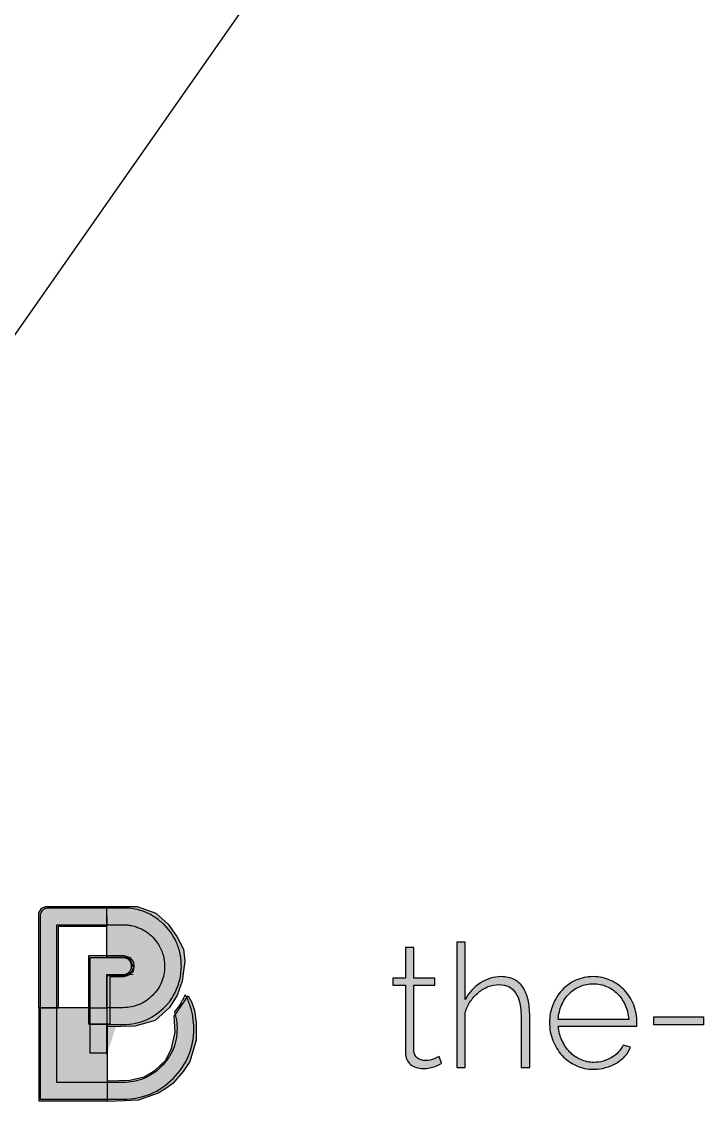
# Model space of a CAD drawing. Extents: x 65 to 351, y 40 to 244.
# Drawn here: x 252.4 to 288.8, y 41.8 to 99.4 of the extents above; entities that cross this region are included whole.
import ezdxf

# ---------------------------------------------------------------- set-up
doc = ezdxf.new("R2010")
doc.units = 0
doc.header["$MEASUREMENT"] = 0
for name, color, linetype in [('4-VIEW', 7, 'CONTINUOUS'), ('COPYRIGHT_NOTICE', 7, 'CONTINUOUS'), ('SOLIDS', 7, 'CONTINUOUS')]:
    doc.layers.add(name, color=color, linetype=linetype)

# ---------------------------------------------------------------- blocks, each defined once
blk = doc.blocks.new('BLOCK_4')
at = {"layer": 'COPYRIGHT_NOTICE'}
h = blk.add_hatch(color=7, dxfattribs=at)
h.dxf.hatch_style = 2
edge = h.paths.add_edge_path()
edge.add_spline(control_points=[(279.521, 43.583), (279.521, 43.583), (279.062, 43.583), (279.062, 43.583), (279.062, 43.583), (279.062, 46.242), (279.062, 46.242), (279.062, 47.422), (278.668, 48.013), (277.879, 48.013), (277.683, 48.013), (277.492, 47.976), (277.305, 47.903), (277.119, 47.829), (276.945, 47.725), (276.783, 47.591), (276.62, 47.456), (276.478, 47.299), (276.356, 47.119), (276.234, 46.938), (276.142, 46.744), (276.081, 46.536), (276.081, 46.536), (276.081, 43.583), (276.081, 43.583), (276.081, 43.583), (275.622, 43.583), (275.622, 43.583), (275.622, 43.583), (275.622, 50.278), (275.622, 50.278), (275.622, 50.278), (276.081, 50.278), (276.081, 50.278), (276.081, 50.278), (276.081, 47.215), (276.081, 47.215), (276.277, 47.588), (276.547, 47.884), (276.893, 48.105), (277.238, 48.325), (277.61, 48.435), (278.007, 48.435), (278.27, 48.435), (278.496, 48.386), (278.686, 48.288), (278.875, 48.19), (279.033, 48.049), (279.158, 47.866), (279.284, 47.683), (279.375, 47.461), (279.433, 47.201), (279.491, 46.941), (279.521, 46.649), (279.521, 46.325), (279.521, 46.325), (279.521, 43.583), (279.521, 43.583)], knot_values=[0, 0, 0, 0, 1, 1, 1, 2, 2, 2, 3, 3, 3, 4, 4, 4, 5, 5, 5, 6, 6, 6, 7, 7, 7, 8, 8, 8, 9, 9, 9, 10, 10, 10, 11, 11, 11, 12, 12, 12, 13, 13, 13, 14, 14, 14, 15, 15, 15, 16, 16, 16, 17, 17, 17, 18, 18, 18, 19, 19, 19, 19], degree=3, periodic=1)
h = blk.add_hatch(color=7, dxfattribs=at)
h.dxf.hatch_style = 2
edge = h.paths.add_edge_path()
edge.add_spline(control_points=[(274.815, 43.812), (274.791, 43.8), (274.749, 43.776), (274.692, 43.743), (274.633, 43.709), (274.56, 43.677), (274.471, 43.647), (274.383, 43.616), (274.283, 43.588), (274.173, 43.564), (274.063, 43.54), (273.944, 43.527), (273.815, 43.527), (273.687, 43.527), (273.566, 43.546), (273.453, 43.583), (273.34, 43.619), (273.241, 43.674), (273.155, 43.748), (273.07, 43.821), (273.002, 43.909), (272.954, 44.014), (272.904, 44.118), (272.88, 44.24), (272.88, 44.38), (272.88, 44.38), (272.88, 47.976), (272.88, 47.976), (272.88, 47.976), (272.21, 47.976), (272.21, 47.976), (272.21, 47.976), (272.21, 48.352), (272.21, 48.352), (272.21, 48.352), (272.88, 48.352), (272.88, 48.352), (272.88, 48.352), (272.88, 49.985), (272.88, 49.985), (272.88, 49.985), (273.339, 49.985), (273.339, 49.985), (273.339, 49.985), (273.339, 48.352), (273.339, 48.352), (273.339, 48.352), (274.448, 48.352), (274.448, 48.352), (274.448, 48.352), (274.448, 47.976), (274.448, 47.976), (274.448, 47.976), (273.339, 47.976), (273.339, 47.976), (273.339, 47.976), (273.339, 44.491), (273.339, 44.491), (273.339, 44.313), (273.4, 44.18), (273.522, 44.092), (273.644, 44.003), (273.782, 43.959), (273.935, 43.959), (274.124, 43.959), (274.288, 43.991), (274.426, 44.055), (274.563, 44.119), (274.647, 44.16), (274.678, 44.179), (274.678, 44.179), (274.815, 43.812), (274.815, 43.812)], knot_values=[0, 0, 0, 0, 1, 1, 1, 2, 2, 2, 3, 3, 3, 4, 4, 4, 5, 5, 5, 6, 6, 6, 7, 7, 7, 8, 8, 8, 9, 9, 9, 10, 10, 10, 11, 11, 11, 12, 12, 12, 13, 13, 13, 14, 14, 14, 15, 15, 15, 16, 16, 16, 17, 17, 17, 18, 18, 18, 19, 19, 19, 20, 20, 20, 21, 21, 21, 22, 22, 22, 23, 23, 23, 24, 24, 24, 24], degree=3, periodic=1)
h = blk.add_hatch(color=7, dxfattribs=at)
h.dxf.hatch_style = 2
edge = h.paths.add_edge_path()
edge.add_spline(control_points=[(282.933, 43.491), (282.596, 43.491), (282.284, 43.557), (281.997, 43.688), (281.709, 43.82), (281.46, 44), (281.249, 44.229), (281.038, 44.459), (280.873, 44.723), (280.754, 45.023), (280.635, 45.322), (280.575, 45.643), (280.575, 45.985), (280.575, 46.322), (280.635, 46.638), (280.754, 46.935), (280.873, 47.232), (281.037, 47.491), (281.245, 47.715), (281.453, 47.938), (281.699, 48.114), (281.983, 48.242), (282.267, 48.371), (282.575, 48.435), (282.905, 48.435), (283.241, 48.435), (283.553, 48.369), (283.84, 48.238), (284.128, 48.106), (284.375, 47.929), (284.583, 47.705), (284.791, 47.482), (284.953, 47.222), (285.07, 46.926), (285.186, 46.629), (285.244, 46.316), (285.244, 45.985), (285.244, 45.955), (285.244, 45.917), (285.244, 45.871), (285.244, 45.825), (285.241, 45.796), (285.235, 45.784), (285.235, 45.784), (281.052, 45.784), (281.052, 45.784), (281.071, 45.509), (281.135, 45.253), (281.245, 45.018), (281.355, 44.782), (281.494, 44.579), (281.662, 44.408), (281.83, 44.237), (282.024, 44.102), (282.245, 44.005), (282.465, 43.907), (282.7, 43.858), (282.951, 43.858), (283.116, 43.858), (283.278, 43.881), (283.437, 43.926), (283.596, 43.973), (283.744, 44.035), (283.882, 44.114), (284.02, 44.194), (284.141, 44.29), (284.249, 44.404), (284.355, 44.516), (284.44, 44.64), (284.501, 44.775), (284.501, 44.775), (284.905, 44.665), (284.905, 44.665), (284.837, 44.494), (284.738, 44.336), (284.606, 44.192), (284.475, 44.049), (284.322, 43.925), (284.148, 43.821), (283.973, 43.717), (283.782, 43.636), (283.574, 43.578), (283.367, 43.52), (283.153, 43.491), (282.933, 43.491)], knot_values=[0, 0, 0, 0, 1, 1, 1, 2, 2, 2, 3, 3, 3, 4, 4, 4, 5, 5, 5, 6, 6, 6, 7, 7, 7, 8, 8, 8, 9, 9, 9, 10, 10, 10, 11, 11, 11, 12, 12, 12, 13, 13, 13, 14, 14, 14, 15, 15, 15, 16, 16, 16, 17, 17, 17, 18, 18, 18, 19, 19, 19, 20, 20, 20, 21, 21, 21, 22, 22, 22, 23, 23, 23, 24, 24, 24, 25, 25, 25, 26, 26, 26, 27, 27, 27, 28, 28, 28, 28], degree=3, periodic=1)
edge = h.paths.add_edge_path()
edge.add_spline(control_points=[(284.804, 46.151), (284.785, 46.432), (284.722, 46.689), (284.616, 46.921), (284.508, 47.153), (284.371, 47.354), (284.203, 47.522), (284.035, 47.69), (283.84, 47.821), (283.62, 47.916), (283.4, 48.011), (283.165, 48.059), (282.914, 48.059), (282.663, 48.059), (282.428, 48.011), (282.208, 47.916), (281.988, 47.821), (281.794, 47.69), (281.626, 47.522), (281.457, 47.354), (281.323, 47.152), (281.222, 46.917), (281.121, 46.681), (281.061, 46.426), (281.043, 46.151), (281.043, 46.151), (284.804, 46.151), (284.804, 46.151)], knot_values=[0, 0, 0, 0, 1, 1, 1, 2, 2, 2, 3, 3, 3, 4, 4, 4, 5, 5, 5, 6, 6, 6, 7, 7, 7, 8, 8, 8, 9, 9, 9, 9], degree=3, periodic=1)
h = blk.add_hatch(color=7, dxfattribs=at)
h.dxf.hatch_style = 2
h.paths.add_polyline_path([(286.152, 45.866), (286.152, 46.288), (288.794, 46.288), (288.794, 45.866)])
blk.add_lwpolyline([(286.152, 45.866), (286.152, 46.288), (288.794, 46.288), (288.794, 45.866), (286.152, 45.866)], dxfattribs=at)
for points, knots in [([(279.521, 43.583), (279.521, 43.583), (279.062, 43.583), (279.062, 43.583), (279.062, 43.583), (279.062, 46.242), (279.062, 46.242), (279.062, 47.422), (278.668, 48.013), (277.879, 48.013), (277.683, 48.013), (277.492, 47.976), (277.305, 47.903), (277.119, 47.829), (276.945, 47.725), (276.783, 47.591), (276.62, 47.456), (276.478, 47.299), (276.356, 47.119), (276.234, 46.938), (276.142, 46.744), (276.081, 46.536), (276.081, 46.536), (276.081, 43.583), (276.081, 43.583), (276.081, 43.583), (275.622, 43.583), (275.622, 43.583), (275.622, 43.583), (275.622, 50.278), (275.622, 50.278), (275.622, 50.278), (276.081, 50.278), (276.081, 50.278), (276.081, 50.278), (276.081, 47.215), (276.081, 47.215), (276.277, 47.588), (276.547, 47.884), (276.893, 48.105), (277.238, 48.325), (277.61, 48.435), (278.007, 48.435), (278.27, 48.435), (278.496, 48.386), (278.686, 48.288), (278.875, 48.19), (279.033, 48.049), (279.158, 47.866), (279.284, 47.683), (279.375, 47.461), (279.433, 47.201), (279.491, 46.941), (279.521, 46.649), (279.521, 46.325), (279.521, 46.325), (279.521, 43.583), (279.521, 43.583)], [0, 0, 0, 0, 1, 1, 1, 2, 2, 2, 3, 3, 3, 4, 4, 4, 5, 5, 5, 6, 6, 6, 7, 7, 7, 8, 8, 8, 9, 9, 9, 10, 10, 10, 11, 11, 11, 12, 12, 12, 13, 13, 13, 14, 14, 14, 15, 15, 15, 16, 16, 16, 17, 17, 17, 18, 18, 18, 19, 19, 19, 19]), ([(274.815, 43.812), (274.791, 43.8), (274.749, 43.776), (274.692, 43.743), (274.633, 43.709), (274.56, 43.677), (274.471, 43.647), (274.383, 43.616), (274.283, 43.588), (274.173, 43.564), (274.063, 43.54), (273.944, 43.527), (273.815, 43.527), (273.687, 43.527), (273.566, 43.546), (273.453, 43.583), (273.34, 43.619), (273.241, 43.674), (273.155, 43.748), (273.07, 43.821), (273.002, 43.909), (272.954, 44.014), (272.904, 44.118), (272.88, 44.24), (272.88, 44.38), (272.88, 44.38), (272.88, 47.976), (272.88, 47.976), (272.88, 47.976), (272.21, 47.976), (272.21, 47.976), (272.21, 47.976), (272.21, 48.352), (272.21, 48.352), (272.21, 48.352), (272.88, 48.352), (272.88, 48.352), (272.88, 48.352), (272.88, 49.985), (272.88, 49.985), (272.88, 49.985), (273.339, 49.985), (273.339, 49.985), (273.339, 49.985), (273.339, 48.352), (273.339, 48.352), (273.339, 48.352), (274.448, 48.352), (274.448, 48.352), (274.448, 48.352), (274.448, 47.976), (274.448, 47.976), (274.448, 47.976), (273.339, 47.976), (273.339, 47.976), (273.339, 47.976), (273.339, 44.491), (273.339, 44.491), (273.339, 44.313), (273.4, 44.18), (273.522, 44.092), (273.644, 44.003), (273.782, 43.959), (273.935, 43.959), (274.124, 43.959), (274.288, 43.991), (274.426, 44.055), (274.563, 44.119), (274.647, 44.16), (274.678, 44.179), (274.678, 44.179), (274.815, 43.812), (274.815, 43.812)], [0, 0, 0, 0, 1, 1, 1, 2, 2, 2, 3, 3, 3, 4, 4, 4, 5, 5, 5, 6, 6, 6, 7, 7, 7, 8, 8, 8, 9, 9, 9, 10, 10, 10, 11, 11, 11, 12, 12, 12, 13, 13, 13, 14, 14, 14, 15, 15, 15, 16, 16, 16, 17, 17, 17, 18, 18, 18, 19, 19, 19, 20, 20, 20, 21, 21, 21, 22, 22, 22, 23, 23, 23, 24, 24, 24, 24]), ([(282.933, 43.491), (282.596, 43.491), (282.284, 43.557), (281.997, 43.688), (281.709, 43.82), (281.46, 44), (281.249, 44.229), (281.038, 44.459), (280.873, 44.723), (280.754, 45.023), (280.635, 45.322), (280.575, 45.643), (280.575, 45.985), (280.575, 46.322), (280.635, 46.638), (280.754, 46.935), (280.873, 47.232), (281.037, 47.491), (281.245, 47.715), (281.453, 47.938), (281.699, 48.114), (281.983, 48.242), (282.267, 48.371), (282.575, 48.435), (282.905, 48.435), (283.241, 48.435), (283.553, 48.369), (283.84, 48.238), (284.128, 48.106), (284.375, 47.929), (284.583, 47.705), (284.791, 47.482), (284.953, 47.222), (285.07, 46.926), (285.186, 46.629), (285.244, 46.316), (285.244, 45.985), (285.244, 45.955), (285.244, 45.917), (285.244, 45.871), (285.244, 45.825), (285.241, 45.796), (285.235, 45.784), (285.235, 45.784), (281.052, 45.784), (281.052, 45.784), (281.071, 45.509), (281.135, 45.253), (281.245, 45.018), (281.355, 44.782), (281.494, 44.579), (281.662, 44.408), (281.83, 44.237), (282.024, 44.102), (282.245, 44.005), (282.465, 43.907), (282.7, 43.858), (282.951, 43.858), (283.116, 43.858), (283.278, 43.881), (283.437, 43.926), (283.596, 43.973), (283.744, 44.035), (283.882, 44.114), (284.02, 44.194), (284.141, 44.29), (284.249, 44.404), (284.355, 44.516), (284.44, 44.64), (284.501, 44.775), (284.501, 44.775), (284.905, 44.665), (284.905, 44.665), (284.837, 44.494), (284.738, 44.336), (284.606, 44.192), (284.475, 44.049), (284.322, 43.925), (284.148, 43.821), (283.973, 43.717), (283.782, 43.636), (283.574, 43.578), (283.367, 43.52), (283.153, 43.491), (282.933, 43.491)], [0, 0, 0, 0, 1, 1, 1, 2, 2, 2, 3, 3, 3, 4, 4, 4, 5, 5, 5, 6, 6, 6, 7, 7, 7, 8, 8, 8, 9, 9, 9, 10, 10, 10, 11, 11, 11, 12, 12, 12, 13, 13, 13, 14, 14, 14, 15, 15, 15, 16, 16, 16, 17, 17, 17, 18, 18, 18, 19, 19, 19, 20, 20, 20, 21, 21, 21, 22, 22, 22, 23, 23, 23, 24, 24, 24, 25, 25, 25, 26, 26, 26, 27, 27, 27, 28, 28, 28, 28]), ([(284.804, 46.151), (284.785, 46.432), (284.722, 46.689), (284.616, 46.921), (284.508, 47.153), (284.371, 47.354), (284.203, 47.522), (284.035, 47.69), (283.84, 47.821), (283.62, 47.916), (283.4, 48.011), (283.165, 48.059), (282.914, 48.059), (282.663, 48.059), (282.428, 48.011), (282.208, 47.916), (281.988, 47.821), (281.794, 47.69), (281.626, 47.522), (281.457, 47.354), (281.323, 47.152), (281.222, 46.917), (281.121, 46.681), (281.061, 46.426), (281.043, 46.151), (281.043, 46.151), (284.804, 46.151), (284.804, 46.151)], [0, 0, 0, 0, 1, 1, 1, 2, 2, 2, 3, 3, 3, 4, 4, 4, 5, 5, 5, 6, 6, 6, 7, 7, 7, 8, 8, 8, 9, 9, 9, 9])]:
    blk.add_open_spline(points, degree=3, knots=knots, dxfattribs=at)
blk = doc.blocks.new('BLOCK_5')
at = {"layer": 'COPYRIGHT_NOTICE'}
h = blk.add_hatch(color=151, dxfattribs=at)
h.dxf.hatch_style = 2
h.paths.add_polyline_path([(256.962, 51.124), (256.933, 52.16), (253.647, 52.16), (253.427, 52.072), (253.283, 51.851), (253.283, 46.779), (254.364, 46.774), (254.364, 51.124)])
h = blk.add_hatch(color=1, dxfattribs=at)
h.dxf.hatch_style = 2
h.paths.add_polyline_path([(260.284, 46.78), (259.523, 46.086), (258.442, 45.792), (256.937, 45.755), (256.937, 45.884), (256.004, 45.882), (256.018, 46.779), (256.937, 46.779), (256.937, 48.5), (258.024, 48.501), (258.299, 48.721), (258.363, 48.93), (258.211, 49.316), (258.002, 49.464), (256.937, 49.459), (256.937, 52.185), (258.564, 52.181), (259.556, 51.818), (260.207, 51.245), (260.681, 50.573), (261.034, 49.9), (261.111, 49.261), (260.967, 48.191), (260.689, 47.452)])
h = blk.add_hatch(color=40, dxfattribs=at)
h.dxf.hatch_style = 2
h.paths.add_polyline_path([(258.366, 48.732), (258.399, 48.985), (258.388, 49.206), (258.211, 49.437), (257.859, 49.554), (255.962, 49.554), (255.962, 45.922), (257.123, 45.917), (257.123, 48.434), (257.859, 48.439), (258.167, 48.555)])
h = blk.add_hatch(color=151, dxfattribs=at)
h.dxf.hatch_style = 2
h.paths.add_polyline_path([(258.346, 48.546), (256.933, 48.537), (256.933, 44.264)])
h = blk.add_hatch(color=152, dxfattribs=at)
h.dxf.hatch_style = 2
h.paths.add_polyline_path([(260.46, 42.734), (260.096, 42.459), (259.689, 42.216), (259.137, 42.018), (258.608, 41.841), (257.881, 41.797), (256.968, 41.775), (256.968, 42.867), (258.173, 42.916), (258.928, 43.087), (259.501, 43.429), (260.085, 43.98), (260.394, 44.597), (260.582, 45.468), (260.543, 46.332), (261.286, 47.42), (261.474, 47.056), (261.618, 46.626), (261.713, 45.987), (261.713, 45.038), (261.375, 43.914), (261.011, 43.363)])
h = blk.add_hatch(color=2, dxfattribs=at)
h.dxf.hatch_style = 2
h.paths.add_polyline_path([(256.005, 46.775), (253.305, 46.775), (253.305, 41.808), (256.968, 41.808), (256.968, 45.898), (255.999, 45.898)])
for points in [[(256.962, 51.124), (256.933, 52.16), (253.647, 52.16), (253.427, 52.072), (253.283, 51.851), (253.283, 46.779), (254.364, 46.774), (254.364, 51.124), (256.962, 51.124)], [(260.284, 46.78), (259.523, 46.086), (258.442, 45.792), (256.937, 45.755), (256.937, 45.884), (256.004, 45.882), (256.018, 46.779), (256.937, 46.779), (256.937, 48.5), (258.024, 48.501), (258.299, 48.721), (258.363, 48.93), (258.211, 49.316), (258.002, 49.464), (256.937, 49.459), (256.937, 52.185), (258.564, 52.181), (259.556, 51.818), (260.207, 51.245), (260.681, 50.573), (261.034, 49.9), (261.111, 49.261), (260.967, 48.191), (260.689, 47.452), (260.284, 46.78)], [(258.366, 48.732), (258.399, 48.985), (258.388, 49.206), (258.211, 49.437), (257.859, 49.554), (255.962, 49.554), (255.962, 45.922), (257.123, 45.917), (257.123, 48.434), (257.859, 48.439), (258.167, 48.555), (258.366, 48.732)], [(258.346, 48.546), (256.933, 48.537), (256.933, 44.264)], [(260.46, 42.734), (260.096, 42.459), (259.689, 42.216), (259.137, 42.018), (258.608, 41.841), (257.881, 41.797), (256.968, 41.775), (256.968, 42.867), (258.173, 42.916), (258.928, 43.087), (259.501, 43.429), (260.085, 43.98), (260.394, 44.597), (260.582, 45.468), (260.543, 46.332), (261.286, 47.42), (261.474, 47.056), (261.618, 46.626), (261.713, 45.987), (261.713, 45.038), (261.375, 43.914), (261.011, 43.363), (260.46, 42.734)], [(256.005, 46.775), (253.305, 46.775), (253.305, 41.808), (256.968, 41.808), (256.968, 45.898), (255.999, 45.898), (256.005, 46.775)]]:
    blk.add_lwpolyline(points, dxfattribs=at)
blk.add_open_spline([(253.379, 42.388), (253.379, 42.388), (253.379, 47.889), (253.379, 47.889), (253.379, 47.889), (253.379, 49.262), (253.379, 49.262), (253.379, 49.262), (253.379, 49.262), (253.379, 49.262), (253.379, 49.262), (253.379, 51.653), (253.379, 51.653), (253.379, 51.685), (253.381, 51.715), (253.387, 51.744), (253.387, 51.746), (253.388, 51.748), (253.388, 51.75), (253.394, 51.777), (253.401, 51.802), (253.411, 51.826), (253.426, 51.863), (253.449, 51.899), (253.476, 51.933), (253.486, 51.946), (253.495, 51.959), (253.506, 51.971), (253.517, 51.981), (253.528, 51.991), (253.54, 52), (253.54, 52), (253.541, 52.001), (253.541, 52.001), (253.542, 52.002), (253.542, 52.002), (253.543, 52.003), (253.579, 52.031), (253.616, 52.053), (253.654, 52.068), (253.705, 52.09), (253.762, 52.1), (253.825, 52.1), (253.825, 52.1), (257.81, 52.1), (257.81, 52.1), (258.241, 52.1), (258.639, 52.025), (259.004, 51.874), (259.278, 51.761), (259.535, 51.605), (259.775, 51.406), (259.856, 51.34), (259.934, 51.269), (260.011, 51.193), (260.314, 50.888), (260.541, 50.552), (260.692, 50.187), (260.71, 50.142), (260.727, 50.097), (260.743, 50.051), (260.749, 50.037), (260.753, 50.022), (260.758, 50.008), (260.769, 49.976), (260.779, 49.945), (260.789, 49.913), (260.794, 49.896), (260.798, 49.878), (260.803, 49.861), (260.811, 49.832), (260.82, 49.802), (260.827, 49.772), (260.831, 49.752), (260.835, 49.733), (260.84, 49.713), (260.844, 49.693), (260.849, 49.674), (260.853, 49.654), (260.853, 49.656), (260.852, 49.659), (260.852, 49.661), (260.852, 49.661), (260.855, 49.645), (260.855, 49.645), (260.855, 49.645), (260.855, 49.645), (260.855, 49.645), (260.855, 49.645), (260.855, 49.645), (260.855, 49.645), (260.855, 49.644), (260.855, 49.644), (260.855, 49.644), (260.855, 49.643), (260.855, 49.642), (260.856, 49.64), (260.865, 49.594), (260.873, 49.547), (260.88, 49.499), (260.881, 49.494), (260.882, 49.489), (260.883, 49.484), (260.889, 49.437), (260.895, 49.39), (260.9, 49.343), (260.9, 49.336), (260.901, 49.33), (260.902, 49.322), (260.906, 49.277), (260.91, 49.232), (260.912, 49.186), (260.913, 49.177), (260.913, 49.167), (260.914, 49.158), (260.916, 49.103), (260.918, 49.049), (260.918, 48.993), (260.918, 48.848), (260.907, 48.705), (260.886, 48.562), (260.866, 48.418), (260.834, 48.273), (260.792, 48.126), (260.792, 48.126), (260.774, 48.061), (260.774, 48.061), (260.774, 48.061), (260.763, 48.023), (260.763, 48.023), (260.763, 48.023), (260.765, 48.021), (260.765, 48.021), (260.706, 47.844), (260.631, 47.67), (260.544, 47.506), (260.47, 47.366), (260.388, 47.233), (260.3, 47.114), (260.3, 47.114), (260.084, 46.879), (260.084, 46.879), (259.776, 46.546), (259.434, 46.297), (259.056, 46.132), (258.68, 45.967), (258.264, 45.885), (257.81, 45.885), (257.81, 45.885), (257.152, 45.885), (257.152, 45.885), (257.152, 45.885), (256.933, 45.885), (256.933, 45.885), (256.933, 45.885), (256.933, 45.666), (256.933, 45.666), (256.933, 45.666), (256.933, 44.368), (256.933, 44.368), (256.933, 44.368), (256.04, 44.368), (256.04, 44.368), (256.04, 44.368), (256.04, 46.328), (256.04, 46.328), (256.04, 46.328), (256.039, 46.332), (256.039, 46.332), (256.039, 46.332), (256.038, 46.364), (256.038, 46.364), (256.038, 46.364), (256.039, 46.364), (256.039, 46.364), (256.039, 46.364), (256.039, 47.5), (256.039, 47.5), (256.039, 47.5), (256.039, 49.052), (256.039, 49.052), (256.039, 49.052), (256.038, 49.439), (256.038, 49.439), (256.038, 49.439), (256.061, 49.44), (256.061, 49.44), (256.061, 49.44), (257.81, 49.44), (257.81, 49.44), (257.864, 49.44), (257.913, 49.431), (257.957, 49.416), (257.966, 49.413), (257.976, 49.412), (257.985, 49.408), (258.023, 49.392), (258.059, 49.37), (258.094, 49.342), (258.105, 49.333), (258.116, 49.322), (258.128, 49.312), (258.145, 49.293), (258.16, 49.275), (258.174, 49.255), (258.176, 49.252), (258.179, 49.249), (258.181, 49.247), (258.193, 49.228), (258.204, 49.208), (258.214, 49.189), (258.215, 49.187), (258.216, 49.186), (258.217, 49.184), (258.217, 49.184), (258.225, 49.165), (258.225, 49.165), (258.246, 49.113), (258.257, 49.055), (258.257, 48.993), (258.257, 48.928), (258.246, 48.87), (258.225, 48.819), (258.225, 48.819), (258.225, 48.819), (258.225, 48.819), (258.203, 48.766), (258.171, 48.717), (258.127, 48.673), (258.084, 48.63), (258.037, 48.598), (257.985, 48.578), (257.934, 48.557), (257.875, 48.546), (257.81, 48.546), (257.81, 48.546), (257.152, 48.546), (257.152, 48.546), (257.152, 48.546), (256.933, 48.546), (256.933, 48.546), (256.933, 48.546), (256.933, 48.327), (256.933, 48.327), (256.933, 48.327), (256.933, 47.483), (256.933, 47.483), (256.933, 47.483), (256.933, 46.997), (256.933, 46.997), (256.933, 46.997), (256.933, 46.779), (256.933, 46.779), (256.933, 46.779), (257.152, 46.779), (257.152, 46.779), (257.152, 46.779), (257.81, 46.779), (257.81, 46.779), (258.115, 46.779), (258.399, 46.833), (258.662, 46.943), (258.923, 47.051), (259.161, 47.214), (259.375, 47.43), (259.483, 47.538), (259.578, 47.651), (259.659, 47.77), (259.659, 47.77), (259.659, 47.77), (259.659, 47.77), (259.739, 47.889), (259.806, 48.013), (259.86, 48.143), (259.969, 48.405), (260.024, 48.688), (260.024, 48.993), (260.024, 49.05), (260.021, 49.106), (260.017, 49.162), (260.016, 49.173), (260.015, 49.185), (260.015, 49.197), (260.01, 49.25), (260.004, 49.302), (259.995, 49.354), (259.993, 49.365), (259.991, 49.377), (259.989, 49.389), (259.982, 49.43), (259.973, 49.471), (259.963, 49.511), (259.959, 49.529), (259.955, 49.547), (259.951, 49.564), (259.937, 49.618), (259.921, 49.67), (259.902, 49.723), (259.902, 49.723), (259.902, 49.723), (259.902, 49.724), (259.895, 49.745), (259.886, 49.766), (259.877, 49.787), (259.798, 49.993), (259.687, 50.188), (259.543, 50.371), (259.543, 50.371), (259.542, 50.372), (259.542, 50.372), (259.542, 50.372), (259.541, 50.373), (259.541, 50.373), (259.448, 50.489), (259.347, 50.592), (259.24, 50.684), (259.182, 50.732), (259.124, 50.778), (259.062, 50.82), (259.041, 50.834), (259.021, 50.85), (258.998, 50.864), (258.99, 50.869), (258.981, 50.874), (258.972, 50.879), (258.851, 50.954), (258.721, 51.016), (258.583, 51.066), (258.5, 51.096), (258.415, 51.124), (258.326, 51.145), (258.326, 51.145), (258.326, 51.146), (258.326, 51.146), (258.285, 51.156), (258.243, 51.164), (258.2, 51.172), (258.198, 51.172), (258.197, 51.172), (258.196, 51.172), (258.172, 51.177), (258.147, 51.179), (258.122, 51.183), (258.101, 51.186), (258.081, 51.189), (258.059, 51.192), (258.051, 51.192), (258.042, 51.192), (258.034, 51.193), (257.947, 51.202), (257.859, 51.207), (257.769, 51.207), (257.769, 51.207), (254.491, 51.207), (254.491, 51.207), (254.491, 51.207), (254.491, 51.207), (254.491, 51.207), (254.491, 51.207), (254.491, 51.207), (254.491, 51.207), (254.491, 51.207), (254.272, 51.207), (254.272, 51.207), (254.272, 51.207), (254.272, 50.988), (254.272, 50.988), (254.272, 50.988), (254.272, 49.163), (254.272, 49.163), (254.272, 49.163), (254.272, 47.697), (254.272, 47.697), (254.272, 47.697), (254.272, 43.006), (254.272, 43.006), (254.272, 43.006), (254.272, 42.788), (254.272, 42.788), (254.272, 42.788), (254.491, 42.788), (254.491, 42.788), (254.491, 42.788), (257.81, 42.788), (257.81, 42.788), (258.205, 42.788), (258.574, 42.858), (258.915, 42.999), (259.256, 43.14), (259.566, 43.35), (259.846, 43.63), (260.126, 43.909), (260.337, 44.22), (260.477, 44.56), (260.618, 44.902), (260.689, 45.271), (260.689, 45.666), (260.689, 45.865), (260.669, 46.06), (260.627, 46.254), (260.606, 46.356), (260.578, 46.457), (260.545, 46.558), (260.721, 46.754), (260.885, 46.994), (261.023, 47.254), (261.06, 47.325), (261.096, 47.397), (261.129, 47.471), (261.237, 47.275), (261.326, 47.072), (261.395, 46.864), (261.52, 46.488), (261.583, 46.088), (261.583, 45.666), (261.583, 44.623), (261.214, 43.733), (260.476, 43.001), (260.476, 43.001), (260.475, 43), (260.475, 43), (260.108, 42.631), (259.703, 42.354), (259.259, 42.17), (258.817, 41.986), (258.333, 41.894), (257.81, 41.894), (257.81, 41.894), (253.825, 41.894), (253.825, 41.894), (253.825, 41.894), (253.38, 41.894), (253.38, 41.894), (253.38, 41.894), (253.379, 42.388), (253.379, 42.388)], degree=3, knots=[0, 0, 0, 0, 1, 1, 1, 2, 2, 2, 3, 3, 3, 4, 4, 4, 5, 5, 5, 6, 6, 6, 7, 7, 7, 8, 8, 8, 9, 9, 9, 10, 10, 10, 11, 11, 11, 12, 12, 12, 13, 13, 13, 14, 14, 14, 15, 15, 15, 16, 16, 16, 17, 17, 17, 18, 18, 18, 19, 19, 19, 20, 20, 20, 21, 21, 21, 22, 22, 22, 23, 23, 23, 24, 24, 24, 25, 25, 25, 26, 26, 26, 27, 27, 27, 28, 28, 28, 29, 29, 29, 30, 30, 30, 31, 31, 31, 32, 32, 32, 33, 33, 33, 34, 34, 34, 35, 35, 35, 36, 36, 36, 37, 37, 37, 38, 38, 38, 39, 39, 39, 40, 40, 40, 41, 41, 41, 42, 42, 42, 43, 43, 43, 44, 44, 44, 45, 45, 45, 46, 46, 46, 47, 47, 47, 48, 48, 48, 49, 49, 49, 50, 50, 50, 51, 51, 51, 52, 52, 52, 53, 53, 53, 54, 54, 54, 55, 55, 55, 56, 56, 56, 57, 57, 57, 58, 58, 58, 59, 59, 59, 60, 60, 60, 61, 61, 61, 62, 62, 62, 63, 63, 63, 64, 64, 64, 65, 65, 65, 66, 66, 66, 67, 67, 67, 68, 68, 68, 69, 69, 69, 70, 70, 70, 71, 71, 71, 72, 72, 72, 73, 73, 73, 74, 74, 74, 75, 75, 75, 76, 76, 76, 77, 77, 77, 78, 78, 78, 79, 79, 79, 80, 80, 80, 81, 81, 81, 82, 82, 82, 83, 83, 83, 84, 84, 84, 85, 85, 85, 86, 86, 86, 87, 87, 87, 88, 88, 88, 89, 89, 89, 90, 90, 90, 91, 91, 91, 92, 92, 92, 93, 93, 93, 94, 94, 94, 95, 95, 95, 96, 96, 96, 97, 97, 97, 98, 98, 98, 99, 99, 99, 100, 100, 100, 101, 101, 101, 102, 102, 102, 103, 103, 103, 104, 104, 104, 105, 105, 105, 106, 106, 106, 107, 107, 107, 108, 108, 108, 109, 109, 109, 110, 110, 110, 111, 111, 111, 112, 112, 112, 113, 113, 113, 114, 114, 114, 115, 115, 115, 116, 116, 116, 117, 117, 117, 118, 118, 118, 119, 119, 119, 120, 120, 120, 121, 121, 121, 122, 122, 122, 123, 123, 123, 124, 124, 124, 125, 125, 125, 126, 126, 126, 127, 127, 127, 128, 128, 128, 129, 129, 129, 130, 130, 130, 131, 131, 131, 132, 132, 132, 133, 133, 133, 134, 134, 134, 135, 135, 135, 136, 136, 136, 137, 137, 137, 138, 138, 138, 139, 139, 139, 140, 140, 140, 141, 141, 141, 142, 142, 142, 143, 143, 143, 144, 144, 144, 145, 145, 145, 145], dxfattribs=at)

msp = doc.modelspace()

# ---------------------------------------------------------------- linework, layer by layer
at = {"layer": '4-VIEW', "color": 7}
msp.add_lwpolyline([(278.887, 121.096), (248.583, 77.797)], dxfattribs=at)
at = {"layer": 'SOLIDS'}
msp.add_open_spline([(227.98, 136.708), (227.98, 136.708), (229.129, 136.708), (229.129, 136.708), (229.224, 136.708), (229.309, 136.664), (229.366, 136.596), (229.366, 136.596), (229.84, 136.596), (229.84, 136.596), (229.922, 136.596), (229.996, 136.546), (230.027, 136.475), (230.312, 136.523), (230.651, 136.56), (231.03, 136.585), (231.651, 136.624), (232.376, 136.627), (233.138, 136.583), (233.175, 136.58), (233.212, 136.578), (233.248, 136.576), (233.248, 136.576), (233.198, 145.509), (233.198, 145.509), (233.198, 145.509), (233.195, 145.807), (233.195, 145.807), (233.195, 145.807), (233.169, 150.622), (233.169, 150.622), (233.169, 150.622), (233.169, 150.668), (233.169, 150.668), (233.168, 150.787), (233.171, 150.9), (233.176, 151.011), (233.182, 151.144), (233.19, 151.274), (233.196, 151.409), (233.2, 151.486), (233.203, 151.565), (233.205, 151.646), (233.205, 151.646), (234.119, 185.231), (234.119, 185.231), (234.119, 185.231), (233.947, 185.231), (233.947, 185.231), (233.871, 185.231), (233.808, 185.293), (233.806, 185.369), (233.806, 185.369), (233.79, 185.946), (233.79, 185.946), (233.788, 186.022), (233.849, 186.084), (233.925, 186.084), (233.925, 186.084), (234.174, 186.084), (234.174, 186.084), (234.174, 186.084), (234.185, 186.25), (234.185, 186.25), (234.221, 186.801), (234.466, 187.401), (234.838, 187.861), (235.208, 188.317), (235.705, 188.635), (236.249, 188.63), (236.249, 188.63), (245.043, 188.738), (245.043, 188.738), (245.132, 188.739), (245.216, 188.721), (245.293, 188.687), (245.315, 188.678), (245.336, 188.668), (245.356, 188.656), (245.356, 188.656), (245.624, 188.656), (245.624, 188.656), (245.688, 188.656), (245.743, 188.629), (245.784, 188.578), (245.784, 188.578), (246.792, 187.319), (246.792, 187.319), (246.845, 187.254), (246.837, 187.176), (246.813, 187.097), (246.813, 187.097), (246.746, 186.878), (246.746, 186.878), (246.834, 186.76), (246.875, 186.631), (246.893, 186.481), (246.893, 186.481), (246.91, 186.35), (246.91, 186.35), (246.91, 186.35), (251.381, 151.07), (251.381, 151.07), (251.384, 151.047), (251.384, 151.025), (251.384, 151.003), (251.385, 150.983), (251.384, 150.963), (251.385, 150.942), (251.385, 150.942), (251.623, 131.473), (251.623, 131.473), (251.657, 131.473), (251.692, 131.472), (251.726, 131.471), (251.955, 131.466), (252.189, 131.459), (252.429, 131.45), (255.319, 131.345), (258.997, 130.986), (262.909, 130.445), (268.095, 129.728), (273.688, 128.691), (278.391, 127.496), (278.391, 127.496), (280.35, 136.781), (280.35, 136.781), (280.508, 137.526), (280.824, 138.176), (281.287, 138.712), (281.617, 139.094), (282.021, 139.419), (282.495, 139.681), (283.171, 140.053), (283.901, 140.225), (284.616, 140.222), (286.739, 140.213), (288.72, 138.662), (288.685, 136.25), (288.685, 136.25), (288.629, 132.425), (288.629, 132.425), (288.629, 132.425), (288.583, 129.235), (288.583, 129.235), (288.578, 128.864), (288.395, 128.548), (288.077, 128.356), (288.077, 128.356), (283.934, 125.855), (283.934, 125.855), (284.2, 125.761), (284.458, 125.666), (284.709, 125.572), (284.8, 125.537), (284.8, 125.405), (284.709, 125.37), (284.464, 125.278), (284.212, 125.185), (283.952, 125.094), (283.952, 125.094), (288.077, 122.586), (288.077, 122.586), (288.394, 122.394), (288.578, 122.079), (288.583, 121.707), (288.583, 121.707), (288.629, 118.517), (288.629, 118.517), (288.629, 118.517), (288.685, 114.692), (288.685, 114.692), (288.72, 112.28), (286.739, 110.729), (284.616, 110.72), (283.901, 110.717), (283.171, 110.889), (282.495, 111.262), (282.021, 111.524), (281.617, 111.848), (281.287, 112.23), (280.824, 112.767), (280.508, 113.416), (280.35, 114.161), (280.35, 114.161), (278.391, 123.446), (278.391, 123.446), (273.688, 122.252), (268.095, 121.214), (262.909, 120.497), (258.997, 119.956), (255.319, 119.598), (252.429, 119.492), (252.189, 119.483), (251.955, 119.476), (251.726, 119.471), (251.692, 119.47), (251.659, 119.469), (251.625, 119.469), (251.625, 119.469), (251.385, 100), (251.385, 100), (251.384, 99.979), (251.385, 99.959), (251.384, 99.939), (251.384, 99.917), (251.384, 99.895), (251.381, 99.872), (251.381, 99.872), (246.91, 64.592), (246.91, 64.592), (246.91, 64.592), (246.893, 64.462), (246.893, 64.462), (246.875, 64.311), (246.834, 64.182), (246.746, 64.063), (246.746, 64.063), (246.813, 63.845), (246.813, 63.845), (246.837, 63.766), (246.845, 63.688), (246.792, 63.622), (246.792, 63.622), (245.784, 62.363), (245.784, 62.363), (245.743, 62.313), (245.688, 62.286), (245.624, 62.286), (245.624, 62.286), (245.356, 62.286), (245.356, 62.286), (245.336, 62.274), (245.315, 62.264), (245.293, 62.255), (245.216, 62.221), (245.132, 62.203), (245.043, 62.204), (245.043, 62.204), (236.249, 62.312), (236.249, 62.312), (235.705, 62.307), (235.208, 62.625), (234.839, 63.081), (234.466, 63.541), (234.221, 64.141), (234.185, 64.692), (234.185, 64.692), (234.174, 64.858), (234.174, 64.858), (234.174, 64.858), (233.925, 64.858), (233.925, 64.858), (233.849, 64.858), (233.788, 64.92), (233.79, 64.996), (233.79, 64.996), (233.806, 65.573), (233.806, 65.573), (233.808, 65.649), (233.871, 65.711), (233.947, 65.711), (233.947, 65.711), (234.12, 65.711), (234.12, 65.711), (234.12, 65.711), (233.205, 99.296), (233.205, 99.296), (233.203, 99.378), (233.2, 99.456), (233.196, 99.533), (233.19, 99.668), (233.182, 99.798), (233.176, 99.931), (233.171, 100.042), (233.168, 100.154), (233.169, 100.273), (233.169, 100.273), (233.169, 100.319), (233.169, 100.319), (233.169, 100.319), (233.195, 105.135), (233.195, 105.135), (233.195, 105.135), (233.198, 105.433), (233.198, 105.433), (233.198, 105.433), (233.248, 114.365), (233.248, 114.365), (233.212, 114.364), (233.175, 114.362), (233.138, 114.359), (232.376, 114.315), (231.65, 114.318), (231.03, 114.358), (230.651, 114.382), (230.312, 114.419), (230.028, 114.467), (229.995, 114.396), (229.922, 114.346), (229.84, 114.346), (229.84, 114.346), (229.366, 114.346), (229.366, 114.346), (229.31, 114.278), (229.224, 114.234), (229.129, 114.234), (229.129, 114.234), (227.98, 114.234), (227.98, 114.234), (227.574, 114.234), (227.243, 114.565), (227.243, 114.971), (227.243, 114.971), (227.243, 116.754), (227.243, 116.754), (227.243, 116.754), (226.908, 116.754), (226.908, 116.754), (226.908, 116.754), (226.908, 116.425), (226.908, 116.425), (226.908, 116.37), (226.885, 116.323), (226.848, 116.289), (226.915, 114.078), (226.859, 112.275), (226.715, 109.891), (226.706, 109.749), (226.612, 109.735), (226.595, 109.873), (226.588, 109.929), (226.581, 109.984), (226.574, 110.039), (226.574, 110.039), (226.574, 110.04), (226.574, 110.04), (226.339, 111.953), (226.219, 114.088), (226.258, 116.332), (225.802, 116.451), (225.437, 116.641), (225.216, 116.904), (225.128, 117.009), (225.128, 117.156), (225.216, 117.26), (225.432, 117.518), (225.783, 117.704), (226.223, 117.824), (226.199, 118.33), (226.199, 118.841), (226.226, 119.369), (225.498, 119.438), (224.781, 119.524), (224.082, 119.633), (222.622, 119.861), (221.17, 120.216), (219.804, 120.658), (219.731, 120.603), (219.632, 120.531), (219.602, 120.515), (219.432, 120.421), (219.253, 120.399), (219.048, 120.471), (216.913, 121.222), (215.023, 122.274), (213.697, 123.267), (213.559, 123.369), (213.533, 123.545), (213.514, 123.715), (213.511, 123.739), (213.508, 123.789), (213.506, 123.836), (213.397, 123.927), (213.293, 124.018), (213.194, 124.109), (213.135, 124.166), (213.076, 124.247), (213.075, 124.31), (213.063, 124.697), (213.041, 125.084), (213.041, 125.471), (213.041, 125.858), (213.063, 126.245), (213.075, 126.632), (213.076, 126.693), (213.138, 126.778), (213.194, 126.833), (213.294, 126.926), (213.4, 127.019), (213.512, 127.111), (213.513, 127.172), (213.514, 127.234), (213.517, 127.26), (213.537, 127.419), (213.568, 127.579), (213.697, 127.675), (215.023, 128.668), (216.913, 129.72), (219.048, 130.471), (219.265, 130.547), (219.454, 130.518), (219.633, 130.41), (219.652, 130.398), (219.731, 130.338), (219.801, 130.284), (221.168, 130.726), (222.621, 131.081), (224.082, 131.308), (224.781, 131.417), (225.498, 131.504), (226.226, 131.573), (226.199, 132.101), (226.199, 132.612), (226.223, 133.118), (225.783, 133.238), (225.432, 133.425), (225.216, 133.682), (225.128, 133.785), (225.128, 133.934), (225.216, 134.037), (225.437, 134.302), (225.802, 134.491), (226.258, 134.611), (226.219, 136.855), (226.339, 138.991), (226.574, 140.903), (226.581, 140.958), (226.588, 141.013), (226.595, 141.068), (226.612, 141.207), (226.706, 141.193), (226.715, 141.051), (226.859, 138.667), (226.915, 136.864), (226.849, 134.653), (226.885, 134.62), (226.908, 134.572), (226.908, 134.518), (226.908, 134.518), (226.908, 134.188), (226.908, 134.188), (226.908, 134.188), (227.243, 134.188), (227.243, 134.188), (227.243, 134.188), (227.243, 135.971), (227.243, 135.971), (227.243, 136.377), (227.574, 136.708), (227.98, 136.708), (227.98, 136.708), (227.98, 136.708), (227.98, 136.708)], degree=3, knots=[0, 0, 0, 0, 1, 1, 1, 2, 2, 2, 3, 3, 3, 4, 4, 4, 5, 5, 5, 6, 6, 6, 7, 7, 7, 8, 8, 8, 9, 9, 9, 10, 10, 10, 11, 11, 11, 12, 12, 12, 13, 13, 13, 14, 14, 14, 15, 15, 15, 16, 16, 16, 17, 17, 17, 18, 18, 18, 19, 19, 19, 20, 20, 20, 21, 21, 21, 22, 22, 22, 23, 23, 23, 24, 24, 24, 25, 25, 25, 26, 26, 26, 27, 27, 27, 28, 28, 28, 29, 29, 29, 30, 30, 30, 31, 31, 31, 32, 32, 32, 33, 33, 33, 34, 34, 34, 35, 35, 35, 36, 36, 36, 37, 37, 37, 38, 38, 38, 39, 39, 39, 40, 40, 40, 41, 41, 41, 42, 42, 42, 43, 43, 43, 44, 44, 44, 45, 45, 45, 46, 46, 46, 47, 47, 47, 48, 48, 48, 49, 49, 49, 50, 50, 50, 51, 51, 51, 52, 52, 52, 53, 53, 53, 54, 54, 54, 55, 55, 55, 56, 56, 56, 57, 57, 57, 58, 58, 58, 59, 59, 59, 60, 60, 60, 61, 61, 61, 62, 62, 62, 63, 63, 63, 64, 64, 64, 65, 65, 65, 66, 66, 66, 67, 67, 67, 68, 68, 68, 69, 69, 69, 70, 70, 70, 71, 71, 71, 72, 72, 72, 73, 73, 73, 74, 74, 74, 75, 75, 75, 76, 76, 76, 77, 77, 77, 78, 78, 78, 79, 79, 79, 80, 80, 80, 81, 81, 81, 82, 82, 82, 83, 83, 83, 84, 84, 84, 85, 85, 85, 86, 86, 86, 87, 87, 87, 88, 88, 88, 89, 89, 89, 90, 90, 90, 91, 91, 91, 92, 92, 92, 93, 93, 93, 94, 94, 94, 95, 95, 95, 96, 96, 96, 97, 97, 97, 98, 98, 98, 99, 99, 99, 100, 100, 100, 101, 101, 101, 102, 102, 102, 103, 103, 103, 104, 104, 104, 105, 105, 105, 106, 106, 106, 107, 107, 107, 108, 108, 108, 109, 109, 109, 110, 110, 110, 111, 111, 111, 112, 112, 112, 113, 113, 113, 114, 114, 114, 115, 115, 115, 116, 116, 116, 117, 117, 117, 118, 118, 118, 119, 119, 119, 120, 120, 120, 121, 121, 121, 122, 122, 122, 123, 123, 123, 124, 124, 124, 125, 125, 125, 126, 126, 126, 127, 127, 127, 128, 128, 128, 129, 129, 129, 130, 130, 130, 131, 131, 131, 132, 132, 132, 133, 133, 133, 134, 134, 134, 135, 135, 135, 136, 136, 136, 137, 137, 137, 138, 138, 138, 139, 139, 139, 140, 140, 140, 141, 141, 141, 142, 142, 142, 143, 143, 143, 144, 144, 144, 145, 145, 145, 146, 146, 146, 147, 147, 147, 148, 148, 148, 149, 149, 149, 150, 150, 150, 151, 151, 151, 151], dxfattribs=at)

# ---------------------------------------------------------------- block references
at = {"layer": 'COPYRIGHT_NOTICE'}
for name in ['BLOCK_5', 'BLOCK_4']:
    msp.add_blockref(name, (0, 0), dxfattribs=at)

doc.saveas('drawing.dxf')
